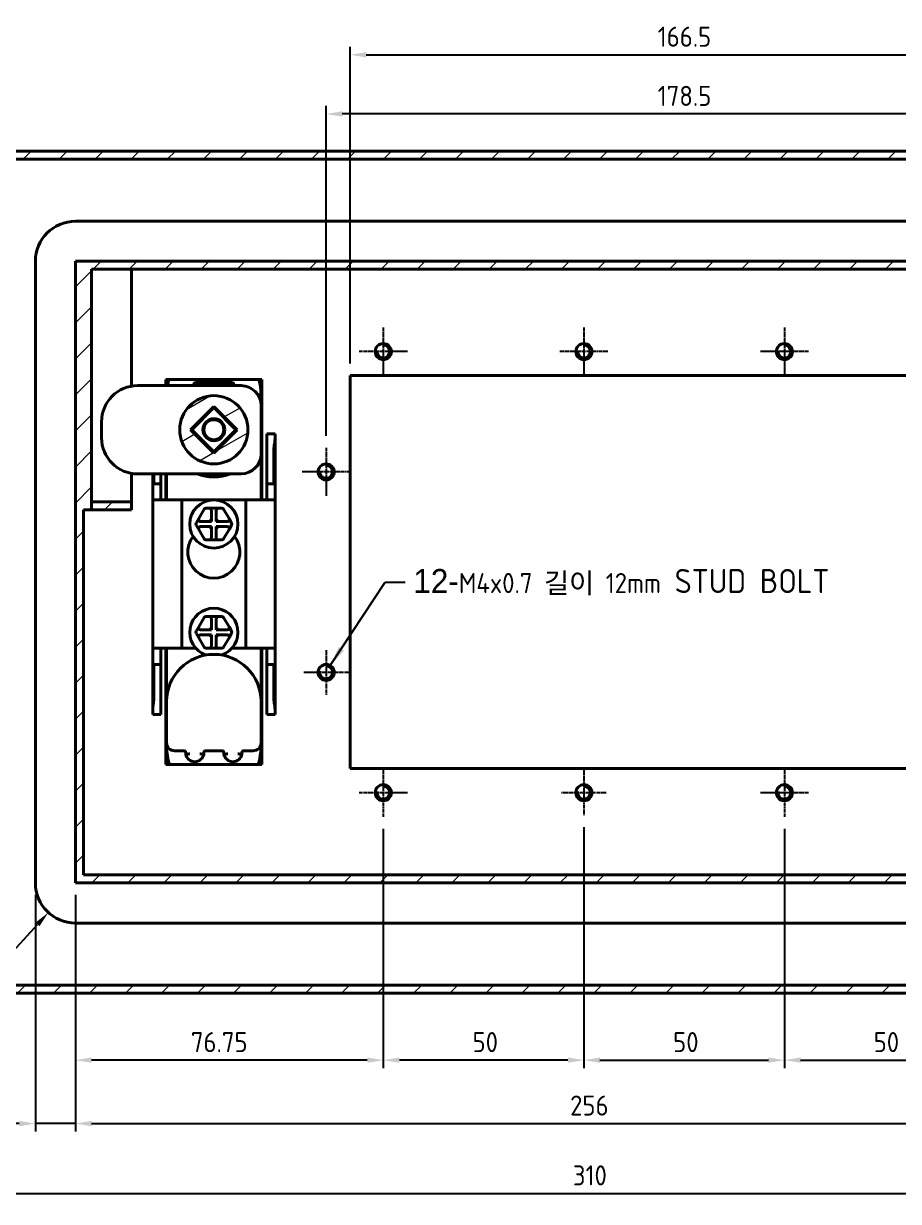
# Model space of a CAD drawing. Header units: millimetres. Extents: x 0 to 2378, y 0 to 1682.
# Drawn here: x 915.8 to 1133.9, y 1212.6 to 1506.3 of the extents above; entities that cross this region are included whole.
import ezdxf

# ---------------------------------------------------------------- set-up
doc = ezdxf.new("R2010")
doc.units = ezdxf.units.MM
doc.header["$LTSCALE"] = 2
doc.linetypes.add('CHAIN', pattern=[0.7087, 0.4724, -0.0591, 0.1181, -0.0591])
for name, color, linetype, lineweight, true_color in [('가시적인 것(ISO)', 3, 'Continuous', 40, 0x00ff00), ('가시적인 좁은 것(ISO)', 3, 'Continuous', 35, 0x00ff00), ('기호(ISO)', 5, 'Continuous', 25, 0x0000ff), ('중심 표식(ISO)', 1, 'Continuous', 25, 0xff0000), ('치수(ISO)', 2, 'Continuous', 25, 0xffff00)]:
    doc.layers.add(name, color=color, linetype=linetype, lineweight=lineweight, true_color=true_color)
doc.layers.add('해치(ISO)', color=7, linetype='Continuous', lineweight=18)
doc.styles.add('치수 텍스트_PSTEK_POSCO', font='isocp.shx')
doc.dimstyles.new('치수_PSTEK_POSCO', dxfattribs={"dimscale": 2, "dimtxt": 2.5, "dimasz": 2, "dimexe": 1, "dimexo": 1.5, "dimgap": 1, "dimtad": 1, "dimrnd": 1e-08, "dimdsep": 46, "dimtxsty": '치수 텍스트_PSTEK_POSCO', "dimcen": 0.09, "dimdle": 10, "dimclrd": 7, "dimclre": 7, "dimclrt": 2, "dimadec": 1, "dimazin": 2, "dimtfac": 1, "dimtmove": 0, "dimatfit": 3, "dimfxl": 1, "dimtolj": 1, "dimlwd": -1, "dimlwe": -1, "dimarcsym": 0})
doc.dimstyles.new('치수_PSTEK_POSCO$7', dxfattribs={"dimscale": 2, "dimtxt": 2.5, "dimasz": 2.5, "dimexe": 1, "dimexo": 1.5, "dimgap": 1, "dimtad": 1, "dimrnd": 1e-08, "dimdsep": 46, "dimtxsty": '치수 텍스트_PSTEK_POSCO', "dimcen": 0.09, "dimdle": 10, "dimclrd": 7, "dimclre": 7, "dimclrt": 2, "dimadec": 1, "dimazin": 2, "dimtfac": 1, "dimtmove": 0, "dimatfit": 3, "dimfxl": 1, "dimtolj": 1, "dimlwd": -1, "dimlwe": -1, "dimarcsym": 0})
pattern_1 = [(45, (0, 0), (-4.490128, 4.490128), [])]

# ---------------------------------------------------------------- blocks, each defined once
blk = doc.blocks.new('*D117')
at = {"layer": 'Defpoints', "color": 0, "transparency": 16777216}
for p in [(1163.75, 1498.51), (997.25, 1418.51), (1163.75, 1418.51)]:
    blk.add_point(p, dxfattribs=at)
at = {"layer": '치수(ISO)', "color": 7, "transparency": 16777216}
for p, q in [((997.25, 1421.51), (997.25, 1500.51)), ((1001.25, 1498.51), (1159.75, 1498.51)), ((1163.75, 1421.51), (1163.75, 1500.51))]:
    blk.add_line(p, q, dxfattribs=at)
for points in [[(1001.25, 1499.17), (1001.25, 1497.84), (997.25, 1498.51)], [(1159.75, 1499.17), (1159.75, 1497.84), (1163.75, 1498.51)]]:
    blk.add_solid(points, dxfattribs=at)
at = {"layer": '치수(ISO)', "color": 2, "transparency": 16777216, "insert": (1073.89, 1503.01), "char_height": 5, "attachment_point": 4, "style": '치수 텍스트_PSTEK_POSCO'}
blk.add_mtext('\\A1;166.5', dxfattribs=at)
blk = doc.blocks.new('*D124')
at = {"layer": 'Defpoints', "color": 0, "transparency": 16777216}
for p in [(928.75, 1292.01), (1184.75, 1292.01), (1184.75, 1232.01)]:
    blk.add_point(p, dxfattribs=at)
at = {"layer": '치수(ISO)', "color": 7, "transparency": 16777216}
for p, q in [((928.75, 1289.01), (928.75, 1230.01)), ((1184.75, 1289.01), (1184.75, 1230.01)), ((932.75, 1232.01), (1180.75, 1232.01))]:
    blk.add_line(p, q, dxfattribs=at)
for points in [[(932.75, 1232.67), (932.75, 1231.34), (928.75, 1232.01)], [(1180.75, 1232.67), (1180.75, 1231.34), (1184.75, 1232.01)]]:
    blk.add_solid(points, dxfattribs=at)
at = {"layer": '치수(ISO)', "color": 2, "transparency": 16777216, "insert": (1052.06, 1236.51), "char_height": 5, "attachment_point": 4, "style": '치수 텍스트_PSTEK_POSCO'}
blk.add_mtext('\\A1;256', dxfattribs=at)
blk = doc.blocks.new('*D126')
at = {"layer": 'Defpoints', "color": 0, "transparency": 16777216}
for p in [(918.75, 1292.01), (928.75, 1292.01), (928.75, 1232.01)]:
    blk.add_point(p, dxfattribs=at)
at = {"layer": '치수(ISO)', "color": 7, "transparency": 16777216}
for p, q in [((918.75, 1289.01), (918.75, 1230.01)), ((928.75, 1289.01), (928.75, 1230.01)), ((914.75, 1232.01), (902.24, 1232.01)), ((928.75, 1232.01), (918.75, 1232.01)), ((932.75, 1232.01), (936.75, 1232.01))]:
    blk.add_line(p, q, dxfattribs=at)
for points in [[(914.75, 1232.67), (914.75, 1231.34), (918.75, 1232.01)], [(932.75, 1232.67), (932.75, 1231.34), (928.75, 1232.01)]]:
    blk.add_solid(points, dxfattribs=at)
at = {"layer": '치수(ISO)', "color": 2, "transparency": 16777216, "insert": (904.24, 1236.51), "char_height": 5, "attachment_point": 4, "style": '치수 텍스트_PSTEK_POSCO'}
blk.add_mtext('\\A1;10', dxfattribs=at)
blk = doc.blocks.new('*D127')
at = {"layer": 'Defpoints', "color": 0, "transparency": 16777216}
for p in [(928.75, 1292.01), (922, 1284.63)]:
    blk.add_point(p, dxfattribs=at)
at = {"layer": '치수(ISO)', "color": 7, "transparency": 16777216}
blk.add_line((884.33, 1243.45), (919.3, 1281.68), dxfattribs=at)
blk.add_solid([(918.8, 1282.13), (919.79, 1281.23), (922, 1284.63)], dxfattribs=at)
at = {"layer": '치수(ISO)', "color": 2, "transparency": 16777216, "insert": (882.36, 1247.97), "char_height": 5, "attachment_point": 4, "rotation": 47.5454, "style": '치수 텍스트_PSTEK_POSCO'}
blk.add_mtext('\\A1;R10', dxfattribs=at)
blk = doc.blocks.new('*D128')
at = {"layer": 'Defpoints', "color": 0, "transparency": 16777216}
for p in [(901.75, 1264.51), (1211.75, 1264.51), (1211.75, 1214.59)]:
    blk.add_point(p, dxfattribs=at)
at = {"layer": '치수(ISO)', "color": 7, "transparency": 16777216}
for p, q in [((901.75, 1261.51), (901.75, 1212.59)), ((1211.75, 1261.51), (1211.75, 1212.59)), ((905.75, 1214.59), (1207.75, 1214.59))]:
    blk.add_line(p, q, dxfattribs=at)
for points in [[(905.75, 1215.26), (905.75, 1213.93), (901.75, 1214.59)], [(1207.75, 1215.26), (1207.75, 1213.93), (1211.75, 1214.59)]]:
    blk.add_solid(points, dxfattribs=at)
at = {"layer": '치수(ISO)', "color": 2, "transparency": 16777216, "insert": (1052.74, 1219.09), "char_height": 5, "attachment_point": 4, "style": '치수 텍스트_PSTEK_POSCO'}
blk.add_mtext('\\A1;310', dxfattribs=at)
blk = doc.blocks.new('*D130')
at = {"layer": 'Defpoints', "color": 0, "transparency": 16777216}
for p in [(1005.5, 1308.51), (928.75, 1292.01), (928.75, 1247.82)]:
    blk.add_point(p, dxfattribs=at)
at = {"layer": '치수(ISO)', "color": 7, "transparency": 16777216}
for p, q in [((1005.5, 1305.51), (1005.5, 1245.82)), ((928.75, 1289.01), (928.75, 1245.82)), ((1001.5, 1247.82), (932.75, 1247.82))]:
    blk.add_line(p, q, dxfattribs=at)
for points in [[(932.75, 1248.49), (932.75, 1247.16), (928.75, 1247.82)], [(1001.5, 1248.49), (1001.5, 1247.16), (1005.5, 1247.82)]]:
    blk.add_solid(points, dxfattribs=at)
at = {"layer": '치수(ISO)', "color": 2, "transparency": 16777216, "insert": (957.52, 1252.32), "char_height": 5, "attachment_point": 4, "style": '치수 텍스트_PSTEK_POSCO'}
blk.add_mtext('\\A1;76.75', dxfattribs=at)
blk = doc.blocks.new('*D148')
at = {"layer": 'Defpoints', "color": 0, "transparency": 16777216}
for p in [(1005.5, 1308.51), (1055.5, 1308.92), (1005.5, 1247.82)]:
    blk.add_point(p, dxfattribs=at)
at = {"layer": '치수(ISO)', "color": 7, "transparency": 16777216}
for p, q in [((1005.5, 1305.51), (1005.5, 1245.82)), ((1055.5, 1305.92), (1055.5, 1245.82)), ((1051.5, 1247.82), (1009.5, 1247.82))]:
    blk.add_line(p, q, dxfattribs=at)
for points in [[(1009.5, 1248.49), (1009.5, 1247.16), (1005.5, 1247.82)], [(1051.5, 1248.49), (1051.5, 1247.16), (1055.5, 1247.82)]]:
    blk.add_solid(points, dxfattribs=at)
at = {"layer": '치수(ISO)', "color": 2, "transparency": 16777216, "insert": (1027.74, 1252.32), "char_height": 5, "attachment_point": 4, "style": '치수 텍스트_PSTEK_POSCO'}
blk.add_mtext('\\A1;50', dxfattribs=at)
blk = doc.blocks.new('*D149')
at = {"layer": 'Defpoints', "color": 0, "transparency": 16777216}
for p in [(1055.5, 1308.92), (1105.5, 1308.51), (1105.5, 1247.82)]:
    blk.add_point(p, dxfattribs=at)
at = {"layer": '치수(ISO)', "color": 7, "transparency": 16777216}
for p, q in [((1055.5, 1305.92), (1055.5, 1245.82)), ((1105.5, 1305.51), (1105.5, 1245.82)), ((1059.5, 1247.82), (1101.5, 1247.82))]:
    blk.add_line(p, q, dxfattribs=at)
for points in [[(1059.5, 1248.49), (1059.5, 1247.16), (1055.5, 1247.82)], [(1101.5, 1248.49), (1101.5, 1247.16), (1105.5, 1247.82)]]:
    blk.add_solid(points, dxfattribs=at)
at = {"layer": '치수(ISO)', "color": 2, "transparency": 16777216, "insert": (1077.74, 1252.32), "char_height": 5, "attachment_point": 4, "style": '치수 텍스트_PSTEK_POSCO'}
blk.add_mtext('\\A1;50', dxfattribs=at)
blk = doc.blocks.new('*D150')
at = {"layer": 'Defpoints', "color": 0, "transparency": 16777216}
for p in [(1105.5, 1308.51), (1155.5, 1308.51), (1155.5, 1247.82)]:
    blk.add_point(p, dxfattribs=at)
at = {"layer": '치수(ISO)', "color": 7, "transparency": 16777216}
for p, q in [((1105.5, 1305.51), (1105.5, 1245.82)), ((1155.5, 1305.51), (1155.5, 1245.82)), ((1109.5, 1247.82), (1151.5, 1247.82))]:
    blk.add_line(p, q, dxfattribs=at)
for points in [[(1109.5, 1248.49), (1109.5, 1247.16), (1105.5, 1247.82)], [(1151.5, 1248.49), (1151.5, 1247.16), (1155.5, 1247.82)]]:
    blk.add_solid(points, dxfattribs=at)
at = {"layer": '치수(ISO)', "color": 2, "transparency": 16777216, "insert": (1127.74, 1252.32), "char_height": 5, "attachment_point": 4, "style": '치수 텍스트_PSTEK_POSCO'}
blk.add_mtext('\\A1;50', dxfattribs=at)
blk = doc.blocks.new('*D151')
at = {"layer": 'Defpoints', "color": 0, "transparency": 16777216}
for p in [(991.25, 1483.75), (991.25, 1400.51), (1169.75, 1400.51)]:
    blk.add_point(p, dxfattribs=at)
at = {"layer": '치수(ISO)', "color": 7, "transparency": 16777216}
for p, q in [((991.25, 1403.51), (991.25, 1485.75)), ((1165.75, 1483.75), (995.25, 1483.75)), ((1169.75, 1403.51), (1169.75, 1485.75))]:
    blk.add_line(p, q, dxfattribs=at)
for points in [[(995.25, 1484.41), (995.25, 1483.08), (991.25, 1483.75)], [(1165.75, 1484.41), (1165.75, 1483.08), (1169.75, 1483.75)]]:
    blk.add_solid(points, dxfattribs=at)
at = {"layer": '치수(ISO)', "color": 2, "transparency": 16777216, "insert": (1073.89, 1488.25), "char_height": 5, "attachment_point": 4, "style": '치수 텍스트_PSTEK_POSCO'}
blk.add_mtext('\\A1;178.5', dxfattribs=at)

msp = doc.modelspace()

# ---------------------------------------------------------------- hatches: boundary and pattern name
at = {"layer": '해치(ISO)'}
h = msp.add_hatch(dxfattribs=at)
h.set_pattern_fill('ANSI31', color=256, scale=50.8, style=0)
h.set_pattern_definition(pattern_1)
h.paths.add_polyline_path([(928.7462, 1292.0069), (1184.7462, 1292.0069), (1184.7462, 1447.0069), (928.7462, 1447.0069)])
h.paths.add_polyline_path([(1182.7462, 1294.0069), (930.7462, 1294.0069), (930.7462, 1385.0069), (932.7462, 1385.0069), (932.7462, 1387.0069), (932.7462, 1445.0069), (1182.7462, 1445.0069)], flags=0)
h.paths.add_polyline_path([(1209.7462, 1434.7547), (1211.7462, 1434.7547), (1211.7462, 1436.3069), (1211.7462, 1450.7069), (1211.7462, 1452.2591), (1209.7462, 1452.2591)])
h.paths.add_polyline_path([(1209.7462, 1308.7547), (1211.7462, 1308.7547), (1211.7462, 1310.3069), (1211.7462, 1428.7069), (1211.7462, 1430.2591), (1209.7462, 1430.2591)])
h.paths.add_polyline_path([(1209.7462, 1286.7547), (1211.7462, 1286.7547), (1211.7462, 1288.3069), (1211.7462, 1302.7069), (1211.7462, 1304.2591), (1209.7462, 1304.2591)])
h.paths.add_polyline_path([(901.7462, 1474.5069), (901.7462, 1264.5069), (1177.1166, 1264.5069), (1177.1166, 1254.5069), (1186.3758, 1254.5069), (1186.3758, 1264.5069), (1211.7462, 1264.5069), (1211.7462, 1280.7069), (1211.7462, 1282.2591), (1209.7462, 1282.2591), (1209.7462, 1266.5069), (903.7462, 1266.5069), (903.7462, 1472.5069), (1209.7462, 1472.5069), (1209.7462, 1456.7547), (1211.7462, 1456.7547), (1211.7462, 1458.3069), (1211.7462, 1474.5069)])
h = msp.add_hatch(dxfattribs=at)
h.set_pattern_fill('ANSI31', color=256, scale=50.8, angle=-14.999978, style=0)
h.set_pattern_definition([(30.00002, (0, 0), (-3.175002, 5.49926), [])])
edge = h.paths.add_edge_path()
edge.add_ellipse((963.2462, 1405.0069), major_axis=(-8.5, 0), ratio=1, start_angle=0, end_angle=360)
h.paths.add_polyline_path([(957.4479, 1405.0069), (963.2462, 1410.8052), (969.0445, 1405.0069), (963.2462, 1399.2087)], flags=0)
h = msp.add_hatch(dxfattribs=at)
h.set_pattern_fill('ANSI31', color=256, scale=50.8, angle=105.000246, style=0)
h.set_pattern_definition([(150.00025, (0, 0), (-3.174976, -5.499275), [])])
edge = h.paths.add_edge_path()
edge.add_ellipse((963.2462, 1405.0069), major_axis=(-2.5, 0), ratio=1, start_angle=0, end_angle=360)
h = msp.add_hatch(dxfattribs=at)
h.set_pattern_fill('ANSI31', color=256, scale=50.8, style=0)
h.set_pattern_definition(pattern_1)
h.paths.add_polyline_path([(942.7462, 1385.0069), (942.7462, 1387.0069), (932.7462, 1387.0069), (932.7462, 1385.0069)])

# ---------------------------------------------------------------- linework, layer by layer
at = {"layer": '가시적인 것(ISO)'}
for p, q in [((1211.7462, 1474.5069), (901.7462, 1474.5069)), ((903.7462, 1472.5069), (1209.7462, 1472.5069)), ((1184.7462, 1457.0069), (928.7462, 1457.0069)), ((918.7462, 1447.0069), (918.7462, 1292.0069)), ((928.7462, 1447.0069), (928.7462, 1292.0069)), ((1184.7462, 1447.0069), (928.7462, 1447.0069)), ((932.7462, 1385.0069), (932.7462, 1445.0069)), ((932.7462, 1445.0069), (1182.7462, 1445.0069)), ((942.7462, 1445.0069), (942.7462, 1415.8811)), ((970.0467, 1416.0069), (944.2462, 1416.0069)), ((951.2462, 1416.0069), (951.2462, 1417.5069)), ((951.2462, 1417.5069), (975.2462, 1417.5069)), ((958.2462, 1416.2803), (958.2462, 1416.0069)), ((967.7462, 1416.7803), (958.7462, 1416.7803)), ((968.2462, 1416.0069), (968.2462, 1416.2803)), ((975.2462, 1417.5069), (975.2462, 1387.5069)), ((997.2462, 1320.5069), (997.2462, 1418.5069)), ((997.2462, 1418.5069), (1163.7462, 1418.5069)), ((974.9662, 1411.9006), (974.9662, 1414.8919)), ((957.4479, 1405.0069), (963.2462, 1410.8052)), ((957.5893, 1405.0069), (963.2462, 1410.6638)), ((963.2462, 1410.5224), (957.7308, 1405.0069)), ((963.2462, 1410.8052), (969.0445, 1405.0069)), ((963.2462, 1410.6638), (968.903, 1405.0069)), ((968.7616, 1405.0069), (963.2462, 1410.5224)), ((975.0467, 1399.0069), (975.0467, 1411.0069)), ((935.2462, 1403.0069), (935.2462, 1407.0069)), ((963.2462, 1399.2087), (957.4479, 1405.0069)), ((963.2462, 1399.3501), (957.5893, 1405.0069)), ((957.7308, 1405.0069), (963.2462, 1399.4915)), ((969.0445, 1405.0069), (963.2462, 1399.2087)), ((963.2462, 1399.4915), (968.7616, 1405.0069)), ((968.903, 1405.0069), (963.2462, 1399.3501)), ((976.4962, 1404.0069), (978.4962, 1404.0069)), ((976.4962, 1400.0069), (976.4962, 1404.0069)), ((978.4962, 1402.6527), (978.4962, 1404.0069)), ((978.4962, 1402.6527), (978.4962, 1391.239)), ((975.0195, 1387.5069), (975.0195, 1398.4862)), ((976.4962, 1391.5069), (976.4962, 1400.0069)), ((978.2282, 1400.0069), (978.2282, 1391.5069)), ((942.7462, 1394.1328), (942.7462, 1387.0069)), ((970.0467, 1394.0069), (944.2462, 1394.0069)), ((947.9962, 1394.0069), (947.9962, 1391.239)), ((948.2641, 1394.0069), (948.2641, 1391.5069)), ((949.9962, 1391.5069), (949.9962, 1394.0069)), ((951.2462, 1387.5069), (951.2462, 1394.0069)), ((951.4729, 1394.0069), (951.4729, 1387.5069)), ((947.9962, 1387.7749), (947.9962, 1391.239)), ((948.2641, 1391.5069), (949.9962, 1391.5069)), ((949.9962, 1387.5069), (949.9962, 1391.5069)), ((976.4962, 1391.5069), (976.4962, 1387.5069)), ((976.4962, 1391.5069), (978.2282, 1391.5069)), ((978.4962, 1387.7749), (978.4962, 1391.239)), ((942.7462, 1387.0069), (932.7462, 1387.0069)), ((932.7462, 1387.0069), (932.7462, 1385.0069)), ((942.7462, 1385.0069), (942.7462, 1387.0069)), ((947.9962, 1387.7749), (947.9962, 1350.239)), ((948.2641, 1387.5069), (949.9962, 1387.5069)), ((951.1588, 1387.5069), (949.9962, 1387.5069)), ((951.1588, 1387.5069), (952.5838, 1387.5069)), ((955.2462, 1387.5069), (952.5838, 1387.5069)), ((971.2462, 1387.5069), (955.2462, 1387.5069)), ((955.2462, 1387.5069), (955.2462, 1350.5069)), ((973.9086, 1387.5069), (971.2462, 1387.5069)), ((971.2462, 1387.5069), (971.2462, 1350.5069)), ((973.9086, 1387.5069), (975.3336, 1387.5069)), ((976.4962, 1387.5069), (975.3336, 1387.5069)), ((976.4962, 1387.5069), (978.2282, 1387.5069)), ((978.4962, 1387.7749), (978.4962, 1350.239)), ((930.7462, 1294.0069), (930.7462, 1385.0069)), ((930.7462, 1385.0069), (932.7462, 1385.0069)), ((932.7462, 1385.0069), (942.7462, 1385.0069)), ((960.8213, 1385.1969), (959.4646, 1382.8469)), ((962.1462, 1385.4469), (961.2543, 1385.4469)), ((962.1462, 1385.4469), (964.3462, 1385.4469)), ((962.6462, 1382.0969), (962.6462, 1384.9469)), ((963.8462, 1384.9469), (963.8462, 1382.0969)), ((965.2381, 1385.4469), (964.3462, 1385.4469)), ((967.0278, 1382.8469), (965.6711, 1385.1969)), ((958.8295, 1381.7469), (959.4646, 1382.8469)), ((959.4646, 1380.1469), (958.8295, 1381.2469)), ((959.8976, 1382.0969), (962.6462, 1382.0969)), ((962.6462, 1380.8969), (959.8976, 1380.8969)), ((962.1462, 1382.5969), (962.6462, 1382.0969)), ((962.1462, 1380.3969), (962.6462, 1380.8969)), ((962.6462, 1378.0469), (962.6462, 1380.8969)), ((964.3462, 1382.5969), (963.8462, 1382.0969)), ((963.8462, 1382.0969), (966.5948, 1382.0969)), ((964.3462, 1380.3969), (963.8462, 1380.8969)), ((963.8462, 1380.8969), (963.8462, 1377.5469)), ((966.5948, 1380.8969), (963.8462, 1380.8969)), ((967.0278, 1382.8469), (967.6629, 1381.7469)), ((967.6629, 1381.2469), (967.0278, 1380.1469)), ((959.4646, 1380.1469), (960.8213, 1377.7969)), ((961.2543, 1377.5469), (962.1462, 1377.5469)), ((963.8462, 1377.5469), (962.1462, 1377.5469)), ((963.8462, 1377.5469), (964.3462, 1377.5469)), ((964.3462, 1377.5469), (964.9494, 1377.5469)), ((964.9494, 1377.5469), (965.2381, 1377.5469)), ((965.6711, 1377.7969), (967.0278, 1380.1469)), ((960.8213, 1358.1969), (959.4646, 1355.8469)), ((962.1462, 1358.4469), (961.2543, 1358.4469)), ((962.1462, 1358.4469), (964.3462, 1358.4469)), ((962.6462, 1355.0969), (962.6462, 1357.9469)), ((963.8462, 1357.9469), (963.8462, 1355.0969)), ((965.2381, 1358.4469), (964.3462, 1358.4469)), ((967.0278, 1355.8469), (965.6711, 1358.1969)), ((958.8295, 1354.7469), (959.4646, 1355.8469)), ((959.4646, 1353.1469), (958.8295, 1354.2469)), ((959.8976, 1355.0969), (962.6462, 1355.0969)), ((962.1462, 1355.5969), (962.6462, 1355.0969)), ((964.3462, 1355.5969), (963.8462, 1355.0969)), ((963.8462, 1355.0969), (966.5948, 1355.0969)), ((967.0278, 1355.8469), (967.6629, 1354.7469)), ((967.6629, 1354.2469), (967.0278, 1353.1469)), ((959.4646, 1353.1469), (960.8213, 1350.7969)), ((962.6462, 1353.8969), (959.8976, 1353.8969)), ((962.1462, 1353.3969), (962.6462, 1353.8969)), ((962.6462, 1351.0469), (962.6462, 1353.8969)), ((964.3462, 1353.3969), (963.8462, 1353.8969)), ((963.8462, 1353.8969), (963.8462, 1350.5469)), ((966.5948, 1353.8969), (963.8462, 1353.8969)), ((965.6711, 1350.7969), (967.0278, 1353.1469)), ((947.9962, 1346.7749), (947.9962, 1350.239)), ((948.2641, 1350.5069), (949.9962, 1350.5069)), ((949.9962, 1346.5069), (949.9962, 1350.5069)), ((951.1588, 1350.5069), (949.9962, 1350.5069)), ((951.1588, 1350.5069), (952.5838, 1350.5069)), ((951.2462, 1321.5069), (951.2462, 1350.5069)), ((951.4729, 1350.5069), (951.4729, 1337.2284)), ((952.5838, 1350.5069), (955.2462, 1350.5069)), ((955.2462, 1350.5069), (958.7651, 1350.5069)), ((961.2543, 1350.5469), (962.1462, 1350.5469)), ((963.8462, 1350.5469), (962.1462, 1350.5469)), ((963.8462, 1350.5469), (964.3462, 1350.5469)), ((964.3462, 1350.5469), (964.9494, 1350.5469)), ((964.9494, 1350.5469), (965.2381, 1350.5469)), ((971.2462, 1350.5069), (967.7273, 1350.5069)), ((971.2462, 1350.5069), (973.9086, 1350.5069)), ((973.9086, 1350.5069), (975.3336, 1350.5069)), ((975.0195, 1337.2284), (975.0195, 1350.5069)), ((975.2462, 1350.5069), (975.2462, 1321.5069)), ((976.4962, 1350.5069), (975.3336, 1350.5069)), ((976.4962, 1350.5069), (976.4962, 1346.5069)), ((976.4962, 1350.5069), (978.2282, 1350.5069)), ((978.4962, 1346.7749), (978.4962, 1350.239)), ((947.9962, 1346.7749), (947.9962, 1335.3612)), ((948.2641, 1346.5069), (949.9962, 1346.5069)), ((948.2641, 1346.5069), (948.2641, 1338.0069)), ((949.9962, 1338.0069), (949.9962, 1346.5069)), ((976.4962, 1338.0069), (976.4962, 1346.5069)), ((976.4962, 1346.5069), (978.2282, 1346.5069)), ((978.2282, 1346.5069), (978.2282, 1338.0069)), ((978.4962, 1346.7749), (978.4962, 1335.3612)), ((949.9962, 1338.0069), (949.9962, 1334.0069)), ((951.4729, 1337.2284), (951.4729, 1326.972)), ((975.0195, 1326.972), (975.0195, 1337.2284)), ((976.4962, 1334.0069), (976.4962, 1338.0069)), ((947.9962, 1334.0069), (947.9962, 1335.3612)), ((947.9962, 1334.0069), (949.9962, 1334.0069)), ((976.4962, 1334.0069), (978.4962, 1334.0069)), ((978.4962, 1334.0069), (978.4962, 1335.3612)), ((951.5262, 1326.5134), (951.5262, 1325.955)), ((953.4729, 1324.972), (955.7462, 1324.972)), ((961.2462, 1324.972), (965.2462, 1324.972)), ((970.7462, 1324.972), (973.0195, 1324.972)), ((974.9662, 1325.955), (974.9662, 1326.5134)), ((956.2462, 1324.472), (956.2462, 1324.0867)), ((960.7462, 1324.0867), (960.7462, 1324.472)), ((965.7462, 1324.472), (965.7462, 1324.0867)), ((970.2462, 1324.0867), (970.2462, 1324.472)), ((975.2462, 1321.5069), (951.2462, 1321.5069)), ((1163.7462, 1320.5069), (997.2462, 1320.5069)), ((1182.7462, 1294.0069), (930.7462, 1294.0069)), ((928.7462, 1292.0069), (1184.7462, 1292.0069)), ((928.7462, 1282.0069), (1184.7462, 1282.0069)), ((1209.7462, 1266.5069), (903.7462, 1266.5069)), ((901.7462, 1264.5069), (1177.1166, 1264.5069))]:
    msp.add_line(p, q, dxfattribs=at)
for centre, radius in [((1005.4962, 1424.5069), 2), ((1055.4962, 1424.5069), 2), ((1105.4962, 1424.5069), 2), ((963.2462, 1405.0069), 8.5), ((963.2462, 1405.0069), 2.75), ((963.2462, 1405.0069), 2.5), ((991.2462, 1394.5069), 2), ((963.2462, 1381.4969), 6), ((991.2462, 1344.5069), 2), ((1005.4962, 1314.5069), 2), ((1055.4962, 1314.5069), 2), ((1105.4962, 1314.5069), 2)]:
    msp.add_circle(centre, radius, dxfattribs=at)
for centre, radius, start, end in [((928.7462, 1447.0069), 10, 90, 180), ((944.2462, 1407.0069), 9, 90, 180), ((963.2462, 1413.9683), 11.7563, 162.482564, 170.014136), ((958.7462, 1416.2803), 0.5, 90, 180), ((967.7462, 1416.2803), 0.5, 0, 90), ((970.0467, 1411.0069), 5, 0, 90), ((963.2462, 1413.9683), 11.7563, 4.505593, 17.517436), ((944.2462, 1403.0069), 9, 180, 270), ((970.0467, 1399.0069), 5, 270, 0), ((963.2462, 1405.0069), 11.7733, 249.1181, 290.8819), ((961.2543, 1384.9469), 0.5, 90, 150), ((962.1462, 1384.9469), 0.5, 0, 90), ((964.3462, 1384.9469), 0.5, 90, 180), ((965.2381, 1384.9469), 0.5, 30, 90), ((959.2625, 1381.4969), 0.5, 150, 210), ((959.8976, 1382.5969), 0.5, 150, 270), ((959.8976, 1380.3969), 0.5, 90, 210), ((966.5948, 1382.5969), 0.5, 270, 30), ((966.5948, 1380.3969), 0.5, 330, 90), ((967.2299, 1381.4969), 0.5, 330, 30), ((963.2462, 1374.5069), 6.5, 142.665168, 37.334832), ((961.2543, 1378.0469), 0.5, 210, 270), ((962.1462, 1378.0469), 0.5, 270, 0), ((963.2462, 1354.4969), 6, 289.287396, 250.712604), ((961.2543, 1357.9469), 0.5, 90, 150), ((962.1462, 1357.9469), 0.5, 0, 90), ((964.3462, 1357.9469), 0.5, 90, 180), ((965.2381, 1357.9469), 0.5, 30, 90), ((959.2625, 1354.4969), 0.5, 150, 210), ((959.8976, 1355.5969), 0.5, 150, 270), ((966.5948, 1355.5969), 0.5, 270, 30), ((967.2299, 1354.4969), 0.5, 330, 30), ((959.8976, 1353.3969), 0.5, 90, 210), ((962.1462, 1351.0469), 0.5, 270, 0), ((966.5948, 1353.3969), 0.5, 330, 90), ((963.2462, 1337.2284), 11.7733, 0, 180), ((961.2543, 1351.0469), 0.5, 210, 270), ((953.4729, 1326.972), 2, 180, 270), ((963.2462, 1325.513), 11.7283, 177.839996, 199.972601), ((955.7462, 1324.472), 0.5, 0, 90), ((961.2462, 1324.472), 0.5, 90, 180), ((965.2462, 1324.472), 0.5, 0, 90), ((970.7462, 1324.472), 0.5, 90, 180), ((973.0195, 1326.972), 2, 270, 0), ((963.2462, 1325.513), 11.7283, 340.027399, 2.160004), ((958.4962, 1324.5294), 2.2931, 191.129914, 348.870086), ((967.9962, 1324.5294), 2.2931, 191.129914, 348.870086), ((928.7462, 1292.0069), 10, 180, 270)]:
    msp.add_arc(centre, radius, start, end, dxfattribs=at)
for centre in [(965.2381, 1378.0468), (965.2381, 1351.0468)]:
    msp.add_ellipse(centre, major_axis=(0.451, 0.2157), ratio=0.99983889, start_param=4.26631111, end_param=5.31364864, dxfattribs=at)
for points, knots in [([(974.9662, 1414.8919), (974.9721, 1414.8921), (974.981, 1414.8925), (975.0102, 1414.8936), (975.0394, 1414.8947), (975.0831, 1414.8965), (975.1398, 1414.8987), (975.1714, 1414.8999), (975.207, 1414.9013), (975.2462, 1414.9028)], [0, 0, 0, 0, 0.166666667, 0.166666667, 0.166666667, 0.333333333, 0.333333333, 0.333333333, 0.426076721, 0.426076721, 0.426076721, 0.426076721]), ([(978.4962, 1402.6527), (978.4959, 1402.3156), (978.4288, 1401.9143), (978.2904, 1401.0076), (978.2282, 1400.4946), (978.2282, 1400.0069)], [0.33262756, 0.33262756, 0.33262756, 0.33262756, 0.466363989, 0.466363989, 0.612669946, 0.612669946, 0.612669946, 0.612669946]), ([(947.9962, 1391.239), (947.9962, 1391.3228), (948.0132, 1391.3933), (948.0966, 1391.4837), (948.1635, 1391.5041), (948.2508, 1391.5068), (948.2574, 1391.5069), (948.2641, 1391.5069)], [0.724350563, 0.724350563, 0.724350563, 0.724350563, 0.774624716, 0.774624716, 0.82489887, 0.82489887, 0.82888396, 0.82888396, 0.82888396, 0.82888396]), ([(978.2282, 1391.5069), (978.235, 1391.5069), (978.2416, 1391.5068), (978.3289, 1391.5041), (978.3957, 1391.4837), (978.4792, 1391.3933), (978.4962, 1391.3228), (978.4962, 1391.239)], [-0.82888396, -0.82888396, -0.82888396, -0.82888396, -0.82489887, -0.82489887, -0.774624716, -0.774624716, -0.724350563, -0.724350563, -0.724350563, -0.724350563]), ([(948.2641, 1387.5069), (948.2574, 1387.507), (948.2508, 1387.507), (948.1635, 1387.5098), (948.0966, 1387.5302), (948.0132, 1387.6206), (947.9962, 1387.6911), (947.9962, 1387.7749)], [0.201528661, 0.201528661, 0.201528661, 0.201528661, 0.205513751, 0.205513751, 0.255787905, 0.255787905, 0.306062058, 0.306062058, 0.306062058, 0.306062058]), ([(978.4962, 1387.7749), (978.4962, 1387.6911), (978.4792, 1387.6206), (978.3957, 1387.5302), (978.3289, 1387.5098), (978.2416, 1387.507), (978.235, 1387.507), (978.2282, 1387.5069)], [-0.306062058, -0.306062058, -0.306062058, -0.306062058, -0.255787905, -0.255787905, -0.205513751, -0.205513751, -0.201528661, -0.201528661, -0.201528661, -0.201528661]), ([(947.9962, 1350.239), (947.9962, 1350.3228), (948.0132, 1350.3933), (948.0966, 1350.4837), (948.1635, 1350.5041), (948.2508, 1350.5068), (948.2574, 1350.5069), (948.2641, 1350.5069)], [0.715873412, 0.715873412, 0.715873412, 0.715873412, 0.766147565, 0.766147565, 0.816421718, 0.816421718, 0.820406809, 0.820406809, 0.820406809, 0.820406809]), ([(978.2282, 1350.5069), (978.312, 1350.5069), (978.3825, 1350.4899), (978.4729, 1350.4065), (978.4933, 1350.3396), (978.4961, 1350.2524), (978.4962, 1350.2457), (978.4962, 1350.239)], [-0.306062058, -0.306062058, -0.306062058, -0.306062058, -0.255787905, -0.255787905, -0.205513751, -0.205513751, -0.201528661, -0.201528661, -0.201528661, -0.201528661]), ([(948.2641, 1346.5069), (948.2574, 1346.507), (948.2508, 1346.507), (948.1635, 1346.5098), (948.0966, 1346.5302), (948.0132, 1346.6206), (947.9962, 1346.6911), (947.9962, 1346.7749)], [0.201528661, 0.201528661, 0.201528661, 0.201528661, 0.205513751, 0.205513751, 0.255787905, 0.255787905, 0.306062058, 0.306062058, 0.306062058, 0.306062058]), ([(978.4962, 1346.7749), (978.4962, 1346.7682), (978.4961, 1346.7615), (978.4933, 1346.6743), (978.4729, 1346.6074), (978.3825, 1346.524), (978.312, 1346.5069), (978.2282, 1346.5069)], [0.201528661, 0.201528661, 0.201528661, 0.201528661, 0.205513751, 0.205513751, 0.255787905, 0.255787905, 0.306062058, 0.306062058, 0.306062058, 0.306062058]), ([(947.9962, 1335.3612), (947.9964, 1335.6983), (948.0636, 1336.0996), (948.2019, 1337.0063), (948.2641, 1337.5193), (948.2641, 1338.0069)], [-0.892712332, -0.892712332, -0.892712332, -0.892712332, -0.758975903, -0.758975903, -0.612669946, -0.612669946, -0.612669946, -0.612669946]), ([(978.2282, 1338.0069), (978.2282, 1337.5224), (978.2896, 1337.0123), (978.428, 1336.1045), (978.496, 1335.7001), (978.4962, 1335.3612)], [1.22288463, 1.22288463, 1.22288463, 1.22288463, 1.368260203, 1.368260203, 1.502834072, 1.502834072, 1.502834072, 1.502834072]), ([(951.5262, 1325.955), (951.5175, 1325.9552), (951.5045, 1325.9555), (951.4623, 1325.9562), (951.4201, 1325.957), (951.3574, 1325.9582), (951.2777, 1325.9597), (951.2674, 1325.9599), (951.257, 1325.9601), (951.2462, 1325.9603)], [0, 0, 0, 0, 0.2, 0.2, 0.2, 0.4, 0.4, 0.4, 0.42562992, 0.42562992, 0.42562992, 0.42562992]), ([(974.9662, 1325.955), (974.9748, 1325.9552), (974.9876, 1325.9554), (975.0296, 1325.9562), (975.0717, 1325.957), (975.1345, 1325.9582), (975.2149, 1325.9597), (975.225, 1325.9599), (975.2355, 1325.9601), (975.2462, 1325.9603)], [0, 0, 0, 0, 0.2, 0.2, 0.2, 0.4, 0.4, 0.4, 0.425310358, 0.425310358, 0.425310358, 0.425310358]), ([(956.2462, 1324.0867), (956.2527, 1324.0874), (956.2625, 1324.0883), (956.2946, 1324.0915), (956.3267, 1324.0946), (956.3746, 1324.0994), (956.436, 1324.1056), (956.4974, 1324.1119), (956.5722, 1324.1196), (956.6573, 1324.1288), (956.7424, 1324.138), (956.8379, 1324.1486), (956.9378, 1324.1602), (957.0378, 1324.1719), (957.1421, 1324.1847), (957.2462, 1324.1982)], [0, 0, 0, 0, 0.2, 0.2, 0.2, 0.4, 0.4, 0.4, 0.6, 0.6, 0.6, 0.8, 0.8, 0.8, 1, 1, 1, 1]), ([(960.7462, 1324.0867), (960.7397, 1324.0874), (960.7299, 1324.0883), (960.6978, 1324.0915), (960.6657, 1324.0946), (960.6178, 1324.0994), (960.5564, 1324.1056), (960.495, 1324.1119), (960.4202, 1324.1196), (960.3351, 1324.1288), (960.25, 1324.138), (960.1545, 1324.1486), (960.0546, 1324.1602), (959.9546, 1324.1719), (959.8503, 1324.1847), (959.7462, 1324.1982)], [0, 0, 0, 0, 0.2, 0.2, 0.2, 0.4, 0.4, 0.4, 0.6, 0.6, 0.6, 0.8, 0.8, 0.8, 1, 1, 1, 1]), ([(965.7462, 1324.0867), (965.7527, 1324.0874), (965.7625, 1324.0883), (965.7946, 1324.0915), (965.8267, 1324.0946), (965.8746, 1324.0994), (965.936, 1324.1056), (965.9974, 1324.1119), (966.0722, 1324.1196), (966.1573, 1324.1288), (966.2424, 1324.138), (966.3379, 1324.1486), (966.4378, 1324.1602), (966.5378, 1324.1719), (966.6421, 1324.1847), (966.7462, 1324.1982)], [0, 0, 0, 0, 0.2, 0.2, 0.2, 0.4, 0.4, 0.4, 0.6, 0.6, 0.6, 0.8, 0.8, 0.8, 1, 1, 1, 1]), ([(970.2462, 1324.0867), (970.2397, 1324.0874), (970.2299, 1324.0883), (970.1978, 1324.0915), (970.1657, 1324.0946), (970.1178, 1324.0994), (970.0564, 1324.1056), (969.995, 1324.1119), (969.9202, 1324.1196), (969.8351, 1324.1288), (969.75, 1324.138), (969.6545, 1324.1486), (969.5546, 1324.1602), (969.4546, 1324.1719), (969.3503, 1324.1847), (969.2462, 1324.1982)], [0, 0, 0, 0, 0.2, 0.2, 0.2, 0.4, 0.4, 0.4, 0.6, 0.6, 0.6, 0.8, 0.8, 0.8, 1, 1, 1, 1])]:
    msp.add_open_spline(points, degree=3, knots=knots, dxfattribs=at)
at = {"layer": '가시적인 좁은 것(ISO)'}
for centre in [(1005.4962, 1424.5069), (1055.4962, 1424.5069), (1105.4962, 1424.5069), (991.2462, 1394.5069), (991.2462, 1344.5069), (1005.4962, 1314.5069), (1055.4962, 1314.5069), (1105.4962, 1314.5069)]:
    msp.add_arc(centre, 1.582, 170, 80, dxfattribs=at)
at = {"layer": '중심 표식(ISO)', "linetype": 'CHAIN'}
for p, q in [((1005.4962, 1430.5069), (1005.4962, 1418.5069)), ((1055.4962, 1430.5069), (1055.4962, 1418.5069)), ((1105.4962, 1430.5069), (1105.4962, 1418.5069)), ((1011.4962, 1424.5069), (999.4962, 1424.5069)), ((1061.4962, 1424.5069), (1049.4962, 1424.5069)), ((1111.4962, 1424.5069), (1099.4962, 1424.5069)), ((991.2462, 1400.5069), (991.2462, 1388.5069)), ((997.2462, 1394.5069), (985.2462, 1394.5069)), ((991.2462, 1350.0889), (991.2462, 1338.9249)), ((996.8282, 1344.5069), (985.6642, 1344.5069)), ((1005.4962, 1320.5069), (1005.4962, 1308.5069)), ((1055.4962, 1320.0889), (1055.4962, 1308.9249)), ((1105.4962, 1320.5069), (1105.4962, 1308.5069)), ((1011.4962, 1314.5069), (999.4962, 1314.5069)), ((1061.0782, 1314.5069), (1049.9142, 1314.5069)), ((1111.4962, 1314.5069), (1099.4962, 1314.5069))]:
    msp.add_line(p, q, dxfattribs=at)

# ---------------------------------------------------------------- texts
at = {"layer": '기호(ISO)', "color": 2, "true_color": 0xffff00, "insert": (1012.9699, 1367.0176), "char_height": 5, "width": 122.022204, "attachment_point": 4, "style": '치수 텍스트_PSTEK_POSCO'}
msp.add_mtext('{\\f굴림|b0|i0;\\H6.0000;12-\\fisocp|b0|i0;\\H5.0000;M4x0.7 길이 12mm\\fISOCP|b0|i0;\\H6.0000; STUD BOLT}', dxfattribs=at)

# ---------------------------------------------------------------- dimensions: what is measured, and where the dimension line sits
at = {"layer": '치수(ISO)', "color": 7}
for base, p1, p2, override, picture, middle in [((1163.7462, 1498.5069), (997.2462, 1418.5069), (1163.7462, 1418.5069), {"dimdec": 2, "dimtp": 0, "dimtm": 0, "dimtdec": 2, "dimtofl": 0, "dimatfit": 1}, '*D117', (1080.4962, 1498.5069)), ((991.2462, 1483.747), (1169.7462, 1400.5069), (991.2462, 1400.5069), {"dimdec": 2, "dimtp": 0, "dimtm": 0, "dimtdec": 2, "dimtofl": 0, "dimatfit": 1}, '*D151', (1080.4962, 1483.747)), ((928.7462, 1247.8218), (1005.4962, 1308.5069), (928.7462, 1292.0069), {"dimdec": 2, "dimtp": 0, "dimtm": 0, "dimtdec": 2, "dimtofl": 0, "dimatfit": 1}, '*D130', (964.6212, 1247.8218)), ((1005.4962, 1247.8218), (1055.4962, 1308.9249), (1005.4962, 1308.5069), {"dimdec": 2, "dimtp": 0, "dimtm": 0, "dimtdec": 2, "dimtofl": 0, "dimatfit": 1}, '*D148', (1030.4962, 1247.8218)), ((1105.4962, 1247.8218), (1055.4962, 1308.9249), (1105.4962, 1308.5069), {"dimdec": 2, "dimtp": 0, "dimtm": 0, "dimtdec": 2, "dimtofl": 0, "dimatfit": 1}, '*D149', (1080.4962, 1247.8218)), ((1155.4962, 1247.8218), (1105.4962, 1308.5069), (1155.4962, 1308.5069), {"dimdec": 2, "dimtp": 0, "dimtm": 0, "dimtdec": 2, "dimtofl": 0, "dimatfit": 1}, '*D150', (1130.4962, 1247.8218)), ((928.7462, 1232.0069), (918.7462, 1292.0069), (928.7462, 1292.0069), {"dimdec": 2, "dimtp": 0, "dimtm": 0, "dimtdec": 2, "dimtofl": 1, "dimatfit": 1}, '*D126', (906.4942, 1232.0069)), ((1184.7462, 1232.0069), (928.7462, 1292.0069), (1184.7462, 1292.0069), {"dimdec": 2, "dimtp": 0, "dimtm": 0, "dimtdec": 2, "dimtofl": 0, "dimatfit": 1}, '*D124', (1056.7462, 1232.0069)), ((1211.7462, 1214.5946), (901.7462, 1264.5069), (1211.7462, 1264.5069), {"dimdec": 2, "dimtp": 0, "dimtm": 0, "dimtdec": 2, "dimtofl": 0, "dimatfit": 1}, '*D128', (1056.7462, 1214.5946))]:
    dim = msp.add_linear_dim(base=base, p1=p1, p2=p2, angle=180, dimstyle='치수_PSTEK_POSCO', override=override, dxfattribs=at)
    dim.commit()
    dim.dimension.update_dxf_attribs({"geometry": picture, "text_midpoint": middle, "dimtype": 160})
dim = msp.add_radius_dim(center=(928.7462, 1292.0069), mpoint=(921.9961, 1284.6288), dimstyle='치수_PSTEK_POSCO', override={"dimdec": 2, "dimcen": 0, "dimtp": 0, "dimtm": 0, "dimtdec": 2, "dimtofl": 0}, dxfattribs=at)
dim.commit()
dim.dimension.update_dxf_attribs({"geometry": '*D127', "text_midpoint": (888.5457, 1248.0659), "dimtype": 164})

# ---------------------------------------------------------------- leaders
at = {"layer": '기호(ISO)', "color": 7, "annotation_type": 0, "has_hookline": 1, "hookline_direction": 0, "text_width": 117.2349}
msp.add_leader([(992.2873, 1346.2146), (1005.9699, 1367.0176), (1010.9699, 1367.0176)], dimstyle='치수_PSTEK_POSCO$7', override={"dimtad": 0}, dxfattribs=at)

doc.saveas('drawing.dxf')
